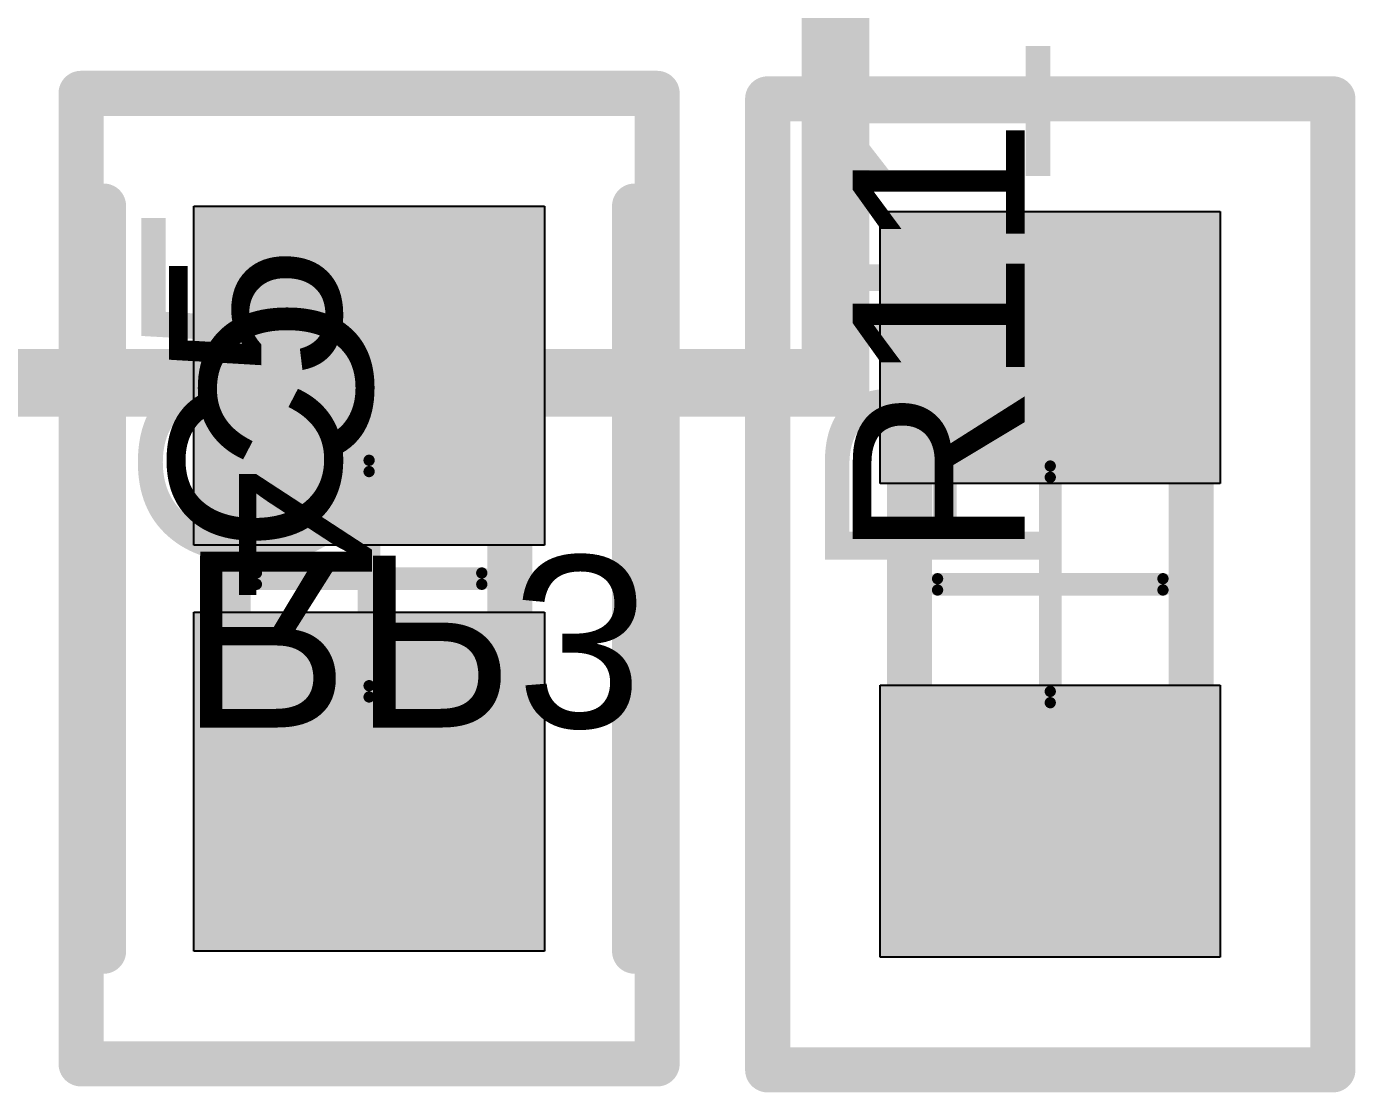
# Model space of a CAD drawing. Header units: millimetres. Extents: x 54 to 247, y 53 to 195.
# Drawn here: x 124.39 to 130.28, y 136.07 to 140.8 of the extents above; entities that cross this region are included whole.
import ezdxf

# ---------------------------------------------------------------- set-up
doc = ezdxf.new("R2010")
doc.units = ezdxf.units.MM
for name, color, linetype in [('BottomOverlay', 54, 'Continuous'), ('Mechanical10', 56, 'Continuous'), ('Mechanical12', 56, 'Continuous'), ('Mechanical14', 56, 'Continuous'), ('Mechanical15', 56, 'Continuous'), ('Mechanical4', 56, 'Continuous'), ('Mechanical6', 56, 'Continuous'), ('Mechanical8', 56, 'Continuous'), ('PadHoleLayer', 156, 'Continuous'), ('TopOverlay', 2, 'Continuous'), ('TopPaste', 8, 'Continuous'), ('TopSolder', 216, 'Continuous')]:
    doc.layers.add(name, color=color, linetype=linetype)
doc.styles.add('Arial', font='arial.ttf', dxfattribs={"height": 0.2})

# ---------------------------------------------------------------- blocks, each defined once
blk = doc.blocks.new('B______3296W_MFG_B_258')
at = {"layer": 'BottomOverlay', "const_width": 0.2}
for points in [[(-2.48, 4.89), (-2.48, -4.89)], [(-2.48, -4.89), (2.48, -4.89)]]:
    blk.add_lwpolyline(points, dxfattribs=at)
at = {"layer": 'BottomOverlay', "const_width": 0.1}
blk.add_lwpolyline([(-2.53, -4.89, 1), (-2.43, -4.89, 1)], format="xyb", close=True, dxfattribs=at)
blk.add_lwpolyline([(-2.53, -4.89, 1), (-2.43, -4.89, 1)], format="xyb", close=True, dxfattribs=at)
at = {"layer": 'Mechanical10', "const_width": 0.2}
for points in [[(-2.58, 4.99), (-2.58, -4.99)], [(-2.58, -4.99), (2.58, -4.99)]]:
    blk.add_lwpolyline(points, dxfattribs=at)
at = {"layer": 'Mechanical10', "const_width": 0.1}
blk.add_lwpolyline([(-2.63, -4.99, 1), (-2.53, -4.99, 1)], format="xyb", close=True, dxfattribs=at)
blk.add_lwpolyline([(-2.63, -4.99, 1), (-2.53, -4.99, 1)], format="xyb", close=True, dxfattribs=at)
at = {"layer": 'Mechanical12', "const_width": 0.2}
for points in [[(-2.48, 4.89), (-2.48, -4.89)], [(-2.48, -4.89), (2.48, -4.89)]]:
    blk.add_lwpolyline(points, dxfattribs=at)
at = {"layer": 'Mechanical12', "const_width": 0.1}
blk.add_lwpolyline([(-2.53, -4.89, 1), (-2.43, -4.89, 1)], format="xyb", close=True, dxfattribs=at)
blk.add_lwpolyline([(-2.53, -4.89, 1), (-2.43, -4.89, 1)], format="xyb", close=True, dxfattribs=at)
at = {"layer": 'Mechanical15', "const_width": 0.2}
for points in [[(-2.58, 4.99), (-2.58, -4.99)], [(-2.58, -4.99), (2.58, -4.99)]]:
    blk.add_lwpolyline(points, dxfattribs=at)
at = {"layer": 'Mechanical15', "const_width": 0.1}
blk.add_lwpolyline([(-2.63, -4.99, 1), (-2.53, -4.99, 1)], format="xyb", close=True, dxfattribs=at)
blk.add_lwpolyline([(-2.63, -4.99, 1), (-2.53, -4.99, 1)], format="xyb", close=True, dxfattribs=at)
blk = doc.blocks.new('V______CRCW0805__3_IPC_A_272')
at = {"layer": 'TopPaste'}
for points in [[(-1.6541, 0.7541), (-0.4476, 0.7541), (-0.4476, -0.7541), (-1.6541, -0.7541)], [(0.4476, 0.7541), (1.6541, 0.7541), (1.6541, -0.7541), (0.4476, -0.7541)]]:
    blk.add_hatch(color=8, dxfattribs=at).paths.add_polyline_path(points)
at = {"layer": 'TopSolder'}
for points in [[(-1.6541, 0.7541), (-0.4476, 0.7541), (-0.4476, -0.7541), (-1.6541, -0.7541)], [(0.4476, 0.7541), (1.6541, 0.7541), (1.6541, -0.7541), (0.4476, -0.7541)]]:
    blk.add_hatch(color=216, dxfattribs=at).paths.add_polyline_path(points)
at = {"layer": 'Mechanical10', "const_width": 0.2}
for points in [[(-2.1541, 1.2541), (-2.1541, -1.2541)], [(-2.1541, 1.2541), (2.1541, 1.2541)], [(2.1541, 1.2541), (2.1541, -1.2541)], [(-2.1541, -1.2541), (2.1541, -1.2541)]]:
    blk.add_lwpolyline(points, dxfattribs=at)
at = {"layer": 'Mechanical10', "const_width": 0.1}
for points in [[(-2.2041, 1.2541, 1), (-2.1041, 1.2541, 1)], [(-2.2041, 1.2541, 1), (-2.1041, 1.2541, 1)], [(2.1041, 1.2541, 1), (2.2041, 1.2541, 1)], [(2.1041, 1.2541, 1), (2.2041, 1.2541, 1)], [(-2.2041, -1.2541, 1), (-2.1041, -1.2541, 1)], [(-2.2041, -1.2541, 1), (-2.1041, -1.2541, 1)], [(2.1041, -1.2541, 1), (2.2041, -1.2541, 1)], [(2.1041, -1.2541, 1), (2.2041, -1.2541, 1)]]:
    blk.add_lwpolyline(points, format="xyb", close=True, dxfattribs=at)
at = {"layer": 'Mechanical12', "const_width": 0.2}
for points in [[(-1, 0.625), (-1, -0.625)], [(-1, 0.625), (1, 0.625)], [(1, 0.625), (1, -0.625)], [(-1, -0.625), (1, -0.625)]]:
    blk.add_lwpolyline(points, dxfattribs=at)
at = {"layer": 'Mechanical12', "const_width": 0.1}
for points in [[(-1.05, 0.625, 1), (-0.95, 0.625, 1)], [(-1.05, 0.625, 1), (-0.95, 0.625, 1)], [(0.95, 0.625, 1), (1.05, 0.625, 1)], [(0.95, 0.625, 1), (1.05, 0.625, 1)], [(-1.05, -0.625, 1), (-0.95, -0.625, 1)], [(-1.05, -0.625, 1), (-0.95, -0.625, 1)], [(0.95, -0.625, 1), (1.05, -0.625, 1)], [(0.95, -0.625, 1), (1.05, -0.625, 1)]]:
    blk.add_lwpolyline(points, format="xyb", close=True, dxfattribs=at)
at = {"layer": 'Mechanical15'}
for points, const_width in [([(-2.1541, 1.2541), (-2.1541, -1.2541)], 0.2), ([(-2.1541, 1.2541), (2.1541, 1.2541)], 0.2), ([(2.1541, 1.2541), (2.1541, -1.2541)], 0.2), ([(0, 0.5), (0, -0.5)], 0.1), ([(-0.5, 0), (0.5, 0)], 0.1), ([(-2.1541, -1.2541), (2.1541, -1.2541)], 0.2)]:
    blk.add_lwpolyline(points, dxfattribs=dict(at, const_width=const_width))
for points, const_width in [([(-2.2041, 1.2541, 1), (-2.1041, 1.2541, 1)], 0.1), ([(-2.2041, 1.2541, 1), (-2.1041, 1.2541, 1)], 0.1), ([(2.1041, 1.2541, 1), (2.2041, 1.2541, 1)], 0.1), ([(2.1041, 1.2541, 1), (2.2041, 1.2541, 1)], 0.1), ([(-0.025, 0.5, 1), (0.025, 0.5, 1)], 0.05), ([(-0.525, 0, 1), (-0.475, 0, 1)], 0.05), ([(0.475, 0, 1), (0.525, 0, 1)], 0.05), ([(-0.025, -0.5, 1), (0.025, -0.5, 1)], 0.05), ([(-2.2041, -1.2541, 1), (-2.1041, -1.2541, 1)], 0.1), ([(-2.2041, -1.2541, 1), (-2.1041, -1.2541, 1)], 0.1), ([(2.1041, -1.2541, 1), (2.2041, -1.2541, 1)], 0.1), ([(2.1041, -1.2541, 1), (2.2041, -1.2541, 1)], 0.1)]:
    blk.add_lwpolyline(points, format="xyb", close=True, dxfattribs=dict(at, const_width=const_width))
at = {"layer": 'TopOverlay', "const_width": 0.2}
for points in [[(-0.0726, 0.625), (0.0726, 0.625)], [(-0.0726, -0.625), (0.0726, -0.625)]]:
    blk.add_lwpolyline(points, dxfattribs=at)
at = {"layer": 'TopOverlay', "const_width": 0.1}
for points in [[(-0.1226, 0.625, 1), (-0.0226, 0.625, 1)], [(0.0226, 0.625, 1), (0.1226, 0.625, 1)], [(-0.1226, -0.625, 1), (-0.0226, -0.625, 1)], [(0.0226, -0.625, 1), (0.1226, -0.625, 1)]]:
    blk.add_lwpolyline(points, format="xyb", close=True, dxfattribs=at)
at = {"layer": 'Mechanical10'}
blk.add_text('R11', height=1, dxfattribs=at).set_placement((0, 0))
blk = doc.blocks.new('KEMET_C0805C_DN_IPC_A_295')
at = {"layer": 'TopPaste'}
for points in [[(-1.6531, 0.7781), (-0.1485, 0.7781), (-0.1485, -0.7781), (-1.6531, -0.7781)], [(0.1485, 0.7781), (1.6531, 0.7781), (1.6531, -0.7781), (0.1485, -0.7781)]]:
    blk.add_hatch(color=8, dxfattribs=at).paths.add_polyline_path(points)
at = {"layer": 'TopSolder'}
for points in [[(-1.6531, 0.7781), (-0.1485, 0.7781), (-0.1485, -0.7781), (-1.6531, -0.7781)], [(0.1485, 0.7781), (1.6531, 0.7781), (1.6531, -0.7781), (0.1485, -0.7781)]]:
    blk.add_hatch(color=216, dxfattribs=at).paths.add_polyline_path(points)
at = {"layer": 'Mechanical10', "const_width": 0.2}
for points in [[(-2.1531, 1.2781), (2.1531, 1.2781)], [(-2.1531, 1.2781), (-2.1531, -1.2781)], [(2.1531, 1.2781), (2.1531, -1.2781)], [(-2.1531, -1.2781), (2.1531, -1.2781)]]:
    blk.add_lwpolyline(points, dxfattribs=at)
at = {"layer": 'Mechanical10', "const_width": 0.1}
for points in [[(-2.2031, 1.2781, 1), (-2.1031, 1.2781, 1)], [(-2.2031, 1.2781, 1), (-2.1031, 1.2781, 1)], [(2.1031, 1.2781, 1), (2.2031, 1.2781, 1)], [(2.1031, 1.2781, 1), (2.2031, 1.2781, 1)], [(-2.2031, -1.2781, 1), (-2.1031, -1.2781, 1)], [(-2.2031, -1.2781, 1), (-2.1031, -1.2781, 1)], [(2.1031, -1.2781, 1), (2.2031, -1.2781, 1)], [(2.1031, -1.2781, 1), (2.2031, -1.2781, 1)]]:
    blk.add_lwpolyline(points, format="xyb", close=True, dxfattribs=at)
at = {"layer": 'Mechanical12', "const_width": 0.2}
for points in [[(-1, 0.625), (1, 0.625)], [(-1, 0.625), (-1, -0.625)], [(1, 0.625), (1, -0.625)], [(-1, -0.625), (1, -0.625)]]:
    blk.add_lwpolyline(points, dxfattribs=at)
at = {"layer": 'Mechanical12', "const_width": 0.1}
for points in [[(-1.05, 0.625, 1), (-0.95, 0.625, 1)], [(-1.05, 0.625, 1), (-0.95, 0.625, 1)], [(0.95, 0.625, 1), (1.05, 0.625, 1)], [(0.95, 0.625, 1), (1.05, 0.625, 1)], [(-1.05, -0.625, 1), (-0.95, -0.625, 1)], [(-1.05, -0.625, 1), (-0.95, -0.625, 1)], [(0.95, -0.625, 1), (1.05, -0.625, 1)], [(0.95, -0.625, 1), (1.05, -0.625, 1)]]:
    blk.add_lwpolyline(points, format="xyb", close=True, dxfattribs=at)
at = {"layer": 'Mechanical15'}
for points, const_width in [([(-2.1531, 1.2781), (2.1531, 1.2781)], 0.2), ([(-2.1531, 1.2781), (-2.1531, -1.2781)], 0.2), ([(2.1531, 1.2781), (2.1531, -1.2781)], 0.2), ([(0, 0.5), (0, -0.5)], 0.1), ([(-0.5, 0), (0.5, 0)], 0.1), ([(-2.1531, -1.2781), (2.1531, -1.2781)], 0.2)]:
    blk.add_lwpolyline(points, dxfattribs=dict(at, const_width=const_width))
for points, const_width in [([(-2.2031, 1.2781, 1), (-2.1031, 1.2781, 1)], 0.1), ([(-2.2031, 1.2781, 1), (-2.1031, 1.2781, 1)], 0.1), ([(2.1031, 1.2781, 1), (2.2031, 1.2781, 1)], 0.1), ([(2.1031, 1.2781, 1), (2.2031, 1.2781, 1)], 0.1), ([(-0.025, 0.5, 1), (0.025, 0.5, 1)], 0.05), ([(-0.525, 0, 1), (-0.475, 0, 1)], 0.05), ([(0.475, 0, 1), (0.525, 0, 1)], 0.05), ([(-0.025, -0.5, 1), (0.025, -0.5, 1)], 0.05), ([(-2.2031, -1.2781, 1), (-2.1031, -1.2781, 1)], 0.1), ([(-2.2031, -1.2781, 1), (-2.1031, -1.2781, 1)], 0.1), ([(2.1031, -1.2781, 1), (2.2031, -1.2781, 1)], 0.1), ([(2.1031, -1.2781, 1), (2.2031, -1.2781, 1)], 0.1)]:
    blk.add_lwpolyline(points, format="xyb", close=True, dxfattribs=dict(at, const_width=const_width))
at = {"layer": 'TopOverlay', "const_width": 0.2}
for points in [[(-1.6531, 1.1781), (1.6531, 1.1781)], [(-1.6531, -1.1781), (1.6531, -1.1781)]]:
    blk.add_lwpolyline(points, dxfattribs=at)
at = {"layer": 'TopOverlay', "const_width": 0.1}
for points in [[(-1.7031, 1.1781, 1), (-1.6031, 1.1781, 1)], [(1.6031, 1.1781, 1), (1.7031, 1.1781, 1)], [(-1.7031, -1.1781, 1), (-1.6031, -1.1781, 1)], [(1.6031, -1.1781, 1), (1.7031, -1.1781, 1)]]:
    blk.add_lwpolyline(points, format="xyb", close=True, dxfattribs=at)
at = {"layer": 'Mechanical10'}
blk.add_text('C5', height=1, dxfattribs=at).set_placement((0, 0.0111))

msp = doc.modelspace()

# ---------------------------------------------------------------- hatches: boundary and pattern name
at = {"layer": 'Mechanical14'}
h = msp.add_hatch(color=56, dxfattribs=at)
edge = h.paths.add_edge_path()
edge.add_arc((127.9276, 139.2724), 0.05, 0, 360)
h = msp.add_hatch(color=56, dxfattribs=at)
edge = h.paths.add_edge_path()
edge.add_arc((127.9276, 139.2724), 0.05, 0, 360)
at = {"layer": 'Mechanical4'}
h = msp.add_hatch(color=56, dxfattribs=at)
edge = h.paths.add_edge_path()
edge.add_arc((124.6297, 140.5069), 0.05, 0, 360)
h = msp.add_hatch(color=56, dxfattribs=at)
edge = h.paths.add_edge_path()
edge.add_arc((124.6297, 140.5069), 0.05, 0, 360)
h = msp.add_hatch(color=56, dxfattribs=at)
edge = h.paths.add_edge_path()
edge.add_arc((124.6297, 140.5069), 0.05, 0, 360)
h = msp.add_hatch(color=56, dxfattribs=at)
edge = h.paths.add_edge_path()
edge.add_arc((124.6297, 140.5069), 0.05, 0, 360)
h = msp.add_hatch(color=56, dxfattribs=at)
edge = h.paths.add_edge_path()
edge.add_arc((127.1859, 140.5069), 0.05, 0, 360)
h = msp.add_hatch(color=56, dxfattribs=at)
edge = h.paths.add_edge_path()
edge.add_arc((127.1859, 140.5069), 0.05, 0, 360)
h = msp.add_hatch(color=56, dxfattribs=at)
edge = h.paths.add_edge_path()
edge.add_arc((127.1859, 140.5069), 0.05, 0, 360)
h = msp.add_hatch(color=56, dxfattribs=at)
edge = h.paths.add_edge_path()
edge.add_arc((127.1859, 140.5069), 0.05, 0, 360)
h = msp.add_hatch(color=56, dxfattribs=at)
edge = h.paths.add_edge_path()
edge.add_arc((127.6763, 140.4825), 0.05, 0, 360)
h = msp.add_hatch(color=56, dxfattribs=at)
edge = h.paths.add_edge_path()
edge.add_arc((127.6763, 140.4825), 0.05, 0, 360)
h = msp.add_hatch(color=56, dxfattribs=at)
edge = h.paths.add_edge_path()
edge.add_arc((127.6763, 140.4825), 0.05, 0, 360)
h = msp.add_hatch(color=56, dxfattribs=at)
edge = h.paths.add_edge_path()
edge.add_arc((127.6763, 140.4825), 0.05, 0, 360)
h = msp.add_hatch(color=56, dxfattribs=at)
edge = h.paths.add_edge_path()
edge.add_arc((130.1845, 140.4825), 0.05, 0, 360)
h = msp.add_hatch(color=56, dxfattribs=at)
edge = h.paths.add_edge_path()
edge.add_arc((130.1845, 140.4825), 0.05, 0, 360)
h = msp.add_hatch(color=56, dxfattribs=at)
edge = h.paths.add_edge_path()
edge.add_arc((130.1845, 140.4825), 0.05, 0, 360)
h = msp.add_hatch(color=56, dxfattribs=at)
edge = h.paths.add_edge_path()
edge.add_arc((130.1845, 140.4825), 0.05, 0, 360)
h = msp.add_hatch(color=56, dxfattribs=at)
edge = h.paths.add_edge_path()
edge.add_arc((128.0276, 139.1724), 0.05, 0, 360)
h = msp.add_hatch(color=56, dxfattribs=at)
edge = h.paths.add_edge_path()
edge.add_arc((128.0276, 139.1724), 0.05, 0, 360)
h = msp.add_hatch(color=56, dxfattribs=at)
edge = h.paths.add_edge_path()
edge.add_arc((128.0276, 139.1724), 0.05, 0, 360)
h = msp.add_hatch(color=56, dxfattribs=at)
edge = h.paths.add_edge_path()
edge.add_arc((128.0276, 139.1724), 0.05, 0, 360)
h = msp.add_hatch(color=56, dxfattribs=at)
edge = h.paths.add_edge_path()
edge.add_arc((124.6297, 136.2007), 0.05, 0, 360)
h = msp.add_hatch(color=56, dxfattribs=at)
edge = h.paths.add_edge_path()
edge.add_arc((124.6297, 136.2007), 0.05, 0, 360)
h = msp.add_hatch(color=56, dxfattribs=at)
edge = h.paths.add_edge_path()
edge.add_arc((124.6297, 136.2007), 0.05, 0, 360)
h = msp.add_hatch(color=56, dxfattribs=at)
edge = h.paths.add_edge_path()
edge.add_arc((124.6297, 136.2007), 0.05, 0, 360)
h = msp.add_hatch(color=56, dxfattribs=at)
edge = h.paths.add_edge_path()
edge.add_arc((127.1859, 136.2007), 0.05, 0, 360)
h = msp.add_hatch(color=56, dxfattribs=at)
edge = h.paths.add_edge_path()
edge.add_arc((127.1859, 136.2007), 0.05, 0, 360)
h = msp.add_hatch(color=56, dxfattribs=at)
edge = h.paths.add_edge_path()
edge.add_arc((127.1859, 136.2007), 0.05, 0, 360)
h = msp.add_hatch(color=56, dxfattribs=at)
edge = h.paths.add_edge_path()
edge.add_arc((127.1859, 136.2007), 0.05, 0, 360)
h = msp.add_hatch(color=56, dxfattribs=at)
edge = h.paths.add_edge_path()
edge.add_arc((127.6763, 136.1743), 0.05, 0, 360)
h = msp.add_hatch(color=56, dxfattribs=at)
edge = h.paths.add_edge_path()
edge.add_arc((127.6763, 136.1743), 0.05, 0, 360)
h = msp.add_hatch(color=56, dxfattribs=at)
edge = h.paths.add_edge_path()
edge.add_arc((127.6763, 136.1743), 0.05, 0, 360)
h = msp.add_hatch(color=56, dxfattribs=at)
edge = h.paths.add_edge_path()
edge.add_arc((127.6763, 136.1743), 0.05, 0, 360)
h = msp.add_hatch(color=56, dxfattribs=at)
edge = h.paths.add_edge_path()
edge.add_arc((130.1845, 136.1743), 0.05, 0, 360)
h = msp.add_hatch(color=56, dxfattribs=at)
edge = h.paths.add_edge_path()
edge.add_arc((130.1845, 136.1743), 0.05, 0, 360)
h = msp.add_hatch(color=56, dxfattribs=at)
edge = h.paths.add_edge_path()
edge.add_arc((130.1845, 136.1743), 0.05, 0, 360)
h = msp.add_hatch(color=56, dxfattribs=at)
edge = h.paths.add_edge_path()
edge.add_arc((130.1845, 136.1743), 0.05, 0, 360)
at = {"layer": 'Mechanical6'}
h = msp.add_hatch(color=56, dxfattribs=at)
edge = h.paths.add_edge_path()
edge.add_arc((124.7297, 140.0069), 0.05, 0, 360)
h = msp.add_hatch(color=56, dxfattribs=at)
edge = h.paths.add_edge_path()
edge.add_arc((127.0859, 140.0069), 0.05, 0, 360)
h = msp.add_hatch(color=56, dxfattribs=at)
edge = h.paths.add_edge_path()
edge.add_arc((128.3054, 138.401), 0.05, 0, 360)
h = msp.add_hatch(color=56, dxfattribs=at)
edge = h.paths.add_edge_path()
edge.add_arc((129.5554, 138.401), 0.05, 0, 360)
h = msp.add_hatch(color=56, dxfattribs=at)
edge = h.paths.add_edge_path()
edge.add_arc((128.3054, 138.2558), 0.05, 0, 360)
h = msp.add_hatch(color=56, dxfattribs=at)
edge = h.paths.add_edge_path()
edge.add_arc((129.5554, 138.2558), 0.05, 0, 360)
h = msp.add_hatch(color=56, dxfattribs=at)
edge = h.paths.add_edge_path()
edge.add_arc((124.7297, 136.7007), 0.05, 0, 360)
h = msp.add_hatch(color=56, dxfattribs=at)
edge = h.paths.add_edge_path()
edge.add_arc((127.0859, 136.7007), 0.05, 0, 360)
at = {"layer": 'Mechanical8'}
h = msp.add_hatch(color=56, dxfattribs=at)
edge = h.paths.add_edge_path()
edge.add_arc((125.2828, 139.3538), 0.05, 0, 360)
h = msp.add_hatch(color=56, dxfattribs=at)
edge = h.paths.add_edge_path()
edge.add_arc((125.2828, 139.3538), 0.05, 0, 360)
h = msp.add_hatch(color=56, dxfattribs=at)
edge = h.paths.add_edge_path()
edge.add_arc((126.5328, 139.3538), 0.05, 0, 360)
h = msp.add_hatch(color=56, dxfattribs=at)
edge = h.paths.add_edge_path()
edge.add_arc((126.5328, 139.3538), 0.05, 0, 360)
h = msp.add_hatch(color=56, dxfattribs=at)
edge = h.paths.add_edge_path()
edge.add_arc((128.3054, 139.3284), 0.05, 0, 360)
h = msp.add_hatch(color=56, dxfattribs=at)
edge = h.paths.add_edge_path()
edge.add_arc((128.3054, 139.3284), 0.05, 0, 360)
h = msp.add_hatch(color=56, dxfattribs=at)
edge = h.paths.add_edge_path()
edge.add_arc((129.5554, 139.3284), 0.05, 0, 360)
h = msp.add_hatch(color=56, dxfattribs=at)
edge = h.paths.add_edge_path()
edge.add_arc((129.5554, 139.3284), 0.05, 0, 360)
h = msp.add_hatch(color=56, dxfattribs=at)
edge = h.paths.add_edge_path()
edge.add_arc((127.9276, 139.2724), 0.05, 0, 360)
h = msp.add_hatch(color=56, dxfattribs=at)
edge = h.paths.add_edge_path()
edge.add_arc((127.9276, 139.2724), 0.05, 0, 360)
h = msp.add_hatch(color=56, dxfattribs=at)
edge = h.paths.add_edge_path()
edge.add_arc((125.2828, 137.3538), 0.05, 0, 360)
h = msp.add_hatch(color=56, dxfattribs=at)
edge = h.paths.add_edge_path()
edge.add_arc((125.2828, 137.3538), 0.05, 0, 360)
h = msp.add_hatch(color=56, dxfattribs=at)
edge = h.paths.add_edge_path()
edge.add_arc((126.5328, 137.3538), 0.05, 0, 360)
h = msp.add_hatch(color=56, dxfattribs=at)
edge = h.paths.add_edge_path()
edge.add_arc((126.5328, 137.3538), 0.05, 0, 360)
h = msp.add_hatch(color=56, dxfattribs=at)
edge = h.paths.add_edge_path()
edge.add_arc((128.3054, 137.3284), 0.05, 0, 360)
h = msp.add_hatch(color=56, dxfattribs=at)
edge = h.paths.add_edge_path()
edge.add_arc((128.3054, 137.3284), 0.05, 0, 360)
h = msp.add_hatch(color=56, dxfattribs=at)
edge = h.paths.add_edge_path()
edge.add_arc((129.5554, 137.3284), 0.05, 0, 360)
h = msp.add_hatch(color=56, dxfattribs=at)
edge = h.paths.add_edge_path()
edge.add_arc((129.5554, 137.3284), 0.05, 0, 360)
at = {"layer": 'PadHoleLayer'}
h = msp.add_hatch(color=156, dxfattribs=at)
edge = h.paths.add_edge_path()
edge.add_arc((124.6297, 140.5069), 0.05, 0, 360)
h = msp.add_hatch(color=156, dxfattribs=at)
edge = h.paths.add_edge_path()
edge.add_arc((124.6297, 140.5069), 0.05, 0, 360)
h = msp.add_hatch(color=156, dxfattribs=at)
edge = h.paths.add_edge_path()
edge.add_arc((124.6297, 140.5069), 0.05, 0, 360)
h = msp.add_hatch(color=156, dxfattribs=at)
edge = h.paths.add_edge_path()
edge.add_arc((124.6297, 140.5069), 0.05, 0, 360)
h = msp.add_hatch(color=156, dxfattribs=at)
edge = h.paths.add_edge_path()
edge.add_arc((127.1859, 140.5069), 0.05, 0, 360)
h = msp.add_hatch(color=156, dxfattribs=at)
edge = h.paths.add_edge_path()
edge.add_arc((127.1859, 140.5069), 0.05, 0, 360)
h = msp.add_hatch(color=156, dxfattribs=at)
edge = h.paths.add_edge_path()
edge.add_arc((127.1859, 140.5069), 0.05, 0, 360)
h = msp.add_hatch(color=156, dxfattribs=at)
edge = h.paths.add_edge_path()
edge.add_arc((127.1859, 140.5069), 0.05, 0, 360)
h = msp.add_hatch(color=156, dxfattribs=at)
edge = h.paths.add_edge_path()
edge.add_arc((127.6763, 140.4825), 0.05, 0, 360)
h = msp.add_hatch(color=156, dxfattribs=at)
edge = h.paths.add_edge_path()
edge.add_arc((127.6763, 140.4825), 0.05, 0, 360)
h = msp.add_hatch(color=156, dxfattribs=at)
edge = h.paths.add_edge_path()
edge.add_arc((127.6763, 140.4825), 0.05, 0, 360)
h = msp.add_hatch(color=156, dxfattribs=at)
edge = h.paths.add_edge_path()
edge.add_arc((127.6763, 140.4825), 0.05, 0, 360)
h = msp.add_hatch(color=156, dxfattribs=at)
edge = h.paths.add_edge_path()
edge.add_arc((130.1845, 140.4825), 0.05, 0, 360)
h = msp.add_hatch(color=156, dxfattribs=at)
edge = h.paths.add_edge_path()
edge.add_arc((130.1845, 140.4825), 0.05, 0, 360)
h = msp.add_hatch(color=156, dxfattribs=at)
edge = h.paths.add_edge_path()
edge.add_arc((130.1845, 140.4825), 0.05, 0, 360)
h = msp.add_hatch(color=156, dxfattribs=at)
edge = h.paths.add_edge_path()
edge.add_arc((130.1845, 140.4825), 0.05, 0, 360)
h = msp.add_hatch(color=156, dxfattribs=at)
edge = h.paths.add_edge_path()
edge.add_arc((124.7297, 140.0069), 0.05, 0, 360)
h = msp.add_hatch(color=156, dxfattribs=at)
edge = h.paths.add_edge_path()
edge.add_arc((127.0859, 140.0069), 0.05, 0, 360)
h = msp.add_hatch(color=156, dxfattribs=at)
edge = h.paths.add_edge_path()
edge.add_arc((125.2828, 139.3538), 0.05, 0, 360)
h = msp.add_hatch(color=156, dxfattribs=at)
edge = h.paths.add_edge_path()
edge.add_arc((125.2828, 139.3538), 0.05, 0, 360)
h = msp.add_hatch(color=156, dxfattribs=at)
edge = h.paths.add_edge_path()
edge.add_arc((126.5328, 139.3538), 0.05, 0, 360)
h = msp.add_hatch(color=156, dxfattribs=at)
edge = h.paths.add_edge_path()
edge.add_arc((126.5328, 139.3538), 0.05, 0, 360)
h = msp.add_hatch(color=156, dxfattribs=at)
edge = h.paths.add_edge_path()
edge.add_arc((128.3054, 139.3284), 0.05, 0, 360)
h = msp.add_hatch(color=156, dxfattribs=at)
edge = h.paths.add_edge_path()
edge.add_arc((128.3054, 139.3284), 0.05, 0, 360)
h = msp.add_hatch(color=156, dxfattribs=at)
edge = h.paths.add_edge_path()
edge.add_arc((129.5554, 139.3284), 0.05, 0, 360)
h = msp.add_hatch(color=156, dxfattribs=at)
edge = h.paths.add_edge_path()
edge.add_arc((129.5554, 139.3284), 0.05, 0, 360)
h = msp.add_hatch(color=156, dxfattribs=at)
edge = h.paths.add_edge_path()
edge.add_arc((127.9276, 139.2724), 0.05, 0, 360)
h = msp.add_hatch(color=156, dxfattribs=at)
edge = h.paths.add_edge_path()
edge.add_arc((127.9276, 139.2724), 0.05, 0, 360)
h = msp.add_hatch(color=156, dxfattribs=at)
edge = h.paths.add_edge_path()
edge.add_arc((127.9276, 139.2724), 0.05, 0, 360)
h = msp.add_hatch(color=156, dxfattribs=at)
edge = h.paths.add_edge_path()
edge.add_arc((127.9276, 139.2724), 0.05, 0, 360)
h = msp.add_hatch(color=156, dxfattribs=at)
edge = h.paths.add_edge_path()
edge.add_arc((128.0276, 139.1724), 0.05, 0, 360)
h = msp.add_hatch(color=156, dxfattribs=at)
edge = h.paths.add_edge_path()
edge.add_arc((128.0276, 139.1724), 0.05, 0, 360)
h = msp.add_hatch(color=156, dxfattribs=at)
edge = h.paths.add_edge_path()
edge.add_arc((128.0276, 139.1724), 0.05, 0, 360)
h = msp.add_hatch(color=156, dxfattribs=at)
edge = h.paths.add_edge_path()
edge.add_arc((128.0276, 139.1724), 0.05, 0, 360)
h = msp.add_hatch(color=156, dxfattribs=at)
edge = h.paths.add_edge_path()
edge.add_arc((128.3054, 138.401), 0.05, 0, 360)
h = msp.add_hatch(color=156, dxfattribs=at)
edge = h.paths.add_edge_path()
edge.add_arc((129.5554, 138.401), 0.05, 0, 360)
h = msp.add_hatch(color=156, dxfattribs=at)
edge = h.paths.add_edge_path()
edge.add_arc((128.3054, 138.2558), 0.05, 0, 360)
h = msp.add_hatch(color=156, dxfattribs=at)
edge = h.paths.add_edge_path()
edge.add_arc((129.5554, 138.2558), 0.05, 0, 360)
h = msp.add_hatch(color=156, dxfattribs=at)
edge = h.paths.add_edge_path()
edge.add_arc((125.2828, 137.3538), 0.05, 0, 360)
h = msp.add_hatch(color=156, dxfattribs=at)
edge = h.paths.add_edge_path()
edge.add_arc((125.2828, 137.3538), 0.05, 0, 360)
h = msp.add_hatch(color=156, dxfattribs=at)
edge = h.paths.add_edge_path()
edge.add_arc((126.5328, 137.3538), 0.05, 0, 360)
h = msp.add_hatch(color=156, dxfattribs=at)
edge = h.paths.add_edge_path()
edge.add_arc((126.5328, 137.3538), 0.05, 0, 360)
h = msp.add_hatch(color=156, dxfattribs=at)
edge = h.paths.add_edge_path()
edge.add_arc((128.3054, 137.3284), 0.05, 0, 360)
h = msp.add_hatch(color=156, dxfattribs=at)
edge = h.paths.add_edge_path()
edge.add_arc((128.3054, 137.3284), 0.05, 0, 360)
h = msp.add_hatch(color=156, dxfattribs=at)
edge = h.paths.add_edge_path()
edge.add_arc((129.5554, 137.3284), 0.05, 0, 360)
h = msp.add_hatch(color=156, dxfattribs=at)
edge = h.paths.add_edge_path()
edge.add_arc((129.5554, 137.3284), 0.05, 0, 360)
h = msp.add_hatch(color=156, dxfattribs=at)
edge = h.paths.add_edge_path()
edge.add_arc((124.7297, 136.7007), 0.05, 0, 360)
h = msp.add_hatch(color=156, dxfattribs=at)
edge = h.paths.add_edge_path()
edge.add_arc((127.0859, 136.7007), 0.05, 0, 360)
h = msp.add_hatch(color=156, dxfattribs=at)
edge = h.paths.add_edge_path()
edge.add_arc((124.6297, 136.2007), 0.05, 0, 360)
h = msp.add_hatch(color=156, dxfattribs=at)
edge = h.paths.add_edge_path()
edge.add_arc((124.6297, 136.2007), 0.05, 0, 360)
h = msp.add_hatch(color=156, dxfattribs=at)
edge = h.paths.add_edge_path()
edge.add_arc((124.6297, 136.2007), 0.05, 0, 360)
h = msp.add_hatch(color=156, dxfattribs=at)
edge = h.paths.add_edge_path()
edge.add_arc((124.6297, 136.2007), 0.05, 0, 360)
h = msp.add_hatch(color=156, dxfattribs=at)
edge = h.paths.add_edge_path()
edge.add_arc((127.1859, 136.2007), 0.05, 0, 360)
h = msp.add_hatch(color=156, dxfattribs=at)
edge = h.paths.add_edge_path()
edge.add_arc((127.1859, 136.2007), 0.05, 0, 360)
h = msp.add_hatch(color=156, dxfattribs=at)
edge = h.paths.add_edge_path()
edge.add_arc((127.1859, 136.2007), 0.05, 0, 360)
h = msp.add_hatch(color=156, dxfattribs=at)
edge = h.paths.add_edge_path()
edge.add_arc((127.1859, 136.2007), 0.05, 0, 360)
h = msp.add_hatch(color=156, dxfattribs=at)
edge = h.paths.add_edge_path()
edge.add_arc((127.6763, 136.1743), 0.05, 0, 360)
h = msp.add_hatch(color=156, dxfattribs=at)
edge = h.paths.add_edge_path()
edge.add_arc((127.6763, 136.1743), 0.05, 0, 360)
h = msp.add_hatch(color=156, dxfattribs=at)
edge = h.paths.add_edge_path()
edge.add_arc((127.6763, 136.1743), 0.05, 0, 360)
h = msp.add_hatch(color=156, dxfattribs=at)
edge = h.paths.add_edge_path()
edge.add_arc((127.6763, 136.1743), 0.05, 0, 360)
h = msp.add_hatch(color=156, dxfattribs=at)
edge = h.paths.add_edge_path()
edge.add_arc((130.1845, 136.1743), 0.05, 0, 360)
h = msp.add_hatch(color=156, dxfattribs=at)
edge = h.paths.add_edge_path()
edge.add_arc((130.1845, 136.1743), 0.05, 0, 360)
h = msp.add_hatch(color=156, dxfattribs=at)
edge = h.paths.add_edge_path()
edge.add_arc((130.1845, 136.1743), 0.05, 0, 360)
h = msp.add_hatch(color=156, dxfattribs=at)
edge = h.paths.add_edge_path()
edge.add_arc((130.1845, 136.1743), 0.05, 0, 360)

# ---------------------------------------------------------------- linework, layer by layer
at = {"layer": 'Mechanical10'}
for p, q in [((125.1297, 140.0069), (126.6859, 140.0069)), ((125.1297, 138.5023), (125.1297, 140.0069)), ((126.6859, 140.0069), (126.6859, 138.5023)), ((128.1763, 139.9825), (129.6845, 139.9825)), ((128.1763, 138.776), (128.1763, 139.9825)), ((129.6845, 139.9825), (129.6845, 138.776)), ((129.6845, 138.776), (128.1763, 138.776)), ((126.6859, 138.5023), (125.1297, 138.5023)), ((125.1297, 138.2053), (126.6859, 138.2053)), ((125.1297, 136.7007), (125.1297, 138.2053)), ((126.6859, 138.2053), (126.6859, 136.7007)), ((128.1763, 137.8808), (129.6845, 137.8808)), ((128.1763, 136.6743), (128.1763, 137.8808)), ((129.6845, 137.8808), (129.6845, 136.6743)), ((126.6859, 136.7007), (125.1297, 136.7007)), ((129.6845, 136.6743), (128.1763, 136.6743))]:
    msp.add_line(p, q, dxfattribs=at)
at = {"layer": 'Mechanical14', "const_width": 0.2}
for points in [[(127.9276, 139.2724), (127.9276, 144.2324)], [(118.1476, 139.2724), (127.9276, 139.2724)]]:
    msp.add_lwpolyline(points, dxfattribs=at)
at = {"layer": 'Mechanical14', "const_width": 0.1}
msp.add_lwpolyline([(127.8776, 139.2724, 1), (127.9776, 139.2724, 1)], format="xyb", close=True, dxfattribs=at)
msp.add_lwpolyline([(127.8776, 139.2724, 1), (127.9776, 139.2724, 1)], format="xyb", close=True, dxfattribs=at)
at = {"layer": 'Mechanical4'}
for points, const_width in [([(128.0276, 139.1724), (128.0276, 144.3324)], 0.2), ([(128.0276, 139.1724), (128.0276, 144.3324)], 0.2), ([(124.6297, 136.2007), (124.6297, 140.5069)], 0.2), ([(124.6297, 140.5069), (127.1859, 140.5069)], 0.2), ([(124.6297, 136.2007), (124.6297, 140.5069)], 0.2), ([(124.6297, 140.5069), (127.1859, 140.5069)], 0.2), ([(127.1859, 136.2007), (127.1859, 140.5069)], 0.2), ([(127.1859, 136.2007), (127.1859, 140.5069)], 0.2), ([(127.6763, 140.4825), (130.1845, 140.4825)], 0.2), ([(127.6763, 136.1743), (127.6763, 140.4825)], 0.2), ([(127.6763, 140.4825), (130.1845, 140.4825)], 0.2), ([(127.6763, 136.1743), (127.6763, 140.4825)], 0.2), ([(130.1845, 136.1743), (130.1845, 140.4825)], 0.2), ([(130.1845, 136.1743), (130.1845, 140.4825)], 0.2), ([(118.0476, 139.1724), (128.0276, 139.1724)], 0.2), ([(118.0476, 139.1724), (128.0276, 139.1724)], 0.2), ([(125.9078, 137.8538), (125.9078, 138.8538)], 0.1), ([(128.9304, 137.8284), (128.9304, 138.8284)], 0.1), ([(125.4078, 138.3538), (126.4078, 138.3538)], 0.1), ([(128.4304, 138.3284), (129.4304, 138.3284)], 0.1), ([(124.6297, 136.2007), (127.1859, 136.2007)], 0.2), ([(124.6297, 136.2007), (127.1859, 136.2007)], 0.2), ([(127.6763, 136.1743), (130.1845, 136.1743)], 0.2), ([(127.6763, 136.1743), (130.1845, 136.1743)], 0.2)]:
    msp.add_lwpolyline(points, dxfattribs=dict(at, const_width=const_width))
for points, const_width in [([(124.5797, 140.5069, 1), (124.6797, 140.5069, 1)], 0.1), ([(124.5797, 140.5069, 1), (124.6797, 140.5069, 1)], 0.1), ([(124.5797, 140.5069, 1), (124.6797, 140.5069, 1)], 0.1), ([(124.5797, 140.5069, 1), (124.6797, 140.5069, 1)], 0.1), ([(127.1359, 140.5069, 1), (127.2359, 140.5069, 1)], 0.1), ([(127.1359, 140.5069, 1), (127.2359, 140.5069, 1)], 0.1), ([(127.1359, 140.5069, 1), (127.2359, 140.5069, 1)], 0.1), ([(127.1359, 140.5069, 1), (127.2359, 140.5069, 1)], 0.1), ([(127.6263, 140.4825, 1), (127.7263, 140.4825, 1)], 0.1), ([(127.6263, 140.4825, 1), (127.7263, 140.4825, 1)], 0.1), ([(127.6263, 140.4825, 1), (127.7263, 140.4825, 1)], 0.1), ([(127.6263, 140.4825, 1), (127.7263, 140.4825, 1)], 0.1), ([(130.1345, 140.4825, 1), (130.2345, 140.4825, 1)], 0.1), ([(130.1345, 140.4825, 1), (130.2345, 140.4825, 1)], 0.1), ([(130.1345, 140.4825, 1), (130.2345, 140.4825, 1)], 0.1), ([(130.1345, 140.4825, 1), (130.2345, 140.4825, 1)], 0.1), ([(127.9776, 139.1724, 1), (128.0776, 139.1724, 1)], 0.1), ([(127.9776, 139.1724, 1), (128.0776, 139.1724, 1)], 0.1), ([(127.9776, 139.1724, 1), (128.0776, 139.1724, 1)], 0.1), ([(127.9776, 139.1724, 1), (128.0776, 139.1724, 1)], 0.1), ([(125.8828, 138.8538, 1), (125.9328, 138.8538, 1)], 0.05), ([(125.8953, 138.8788, 1), (125.9203, 138.8788, 1)], 0.025), ([(125.8953, 138.8788, 1), (125.9203, 138.8788, 1)], 0.025), ([(128.9054, 138.8284, 1), (128.9554, 138.8284, 1)], 0.05), ([(128.9179, 138.8534, 1), (128.9429, 138.8534, 1)], 0.025), ([(128.9179, 138.8534, 1), (128.9429, 138.8534, 1)], 0.025), ([(125.8953, 138.8288, 1), (125.9203, 138.8288, 1)], 0.025), ([(125.8953, 138.8288, 1), (125.9203, 138.8288, 1)], 0.025), ([(128.9179, 138.8034, 1), (128.9429, 138.8034, 1)], 0.025), ([(128.9179, 138.8034, 1), (128.9429, 138.8034, 1)], 0.025), ([(125.3828, 138.3538, 1), (125.4328, 138.3538, 1)], 0.05), ([(125.3953, 138.3788, 1), (125.4203, 138.3788, 1)], 0.025), ([(125.3953, 138.3788, 1), (125.4203, 138.3788, 1)], 0.025), ([(126.3828, 138.3538, 1), (126.4328, 138.3538, 1)], 0.05), ([(126.3953, 138.3788, 1), (126.4203, 138.3788, 1)], 0.025), ([(126.3953, 138.3788, 1), (126.4203, 138.3788, 1)], 0.025), ([(125.3953, 138.3288, 1), (125.4203, 138.3288, 1)], 0.025), ([(125.3953, 138.3288, 1), (125.4203, 138.3288, 1)], 0.025), ([(126.3953, 138.3288, 1), (126.4203, 138.3288, 1)], 0.025), ([(126.3953, 138.3288, 1), (126.4203, 138.3288, 1)], 0.025), ([(128.4054, 138.3284, 1), (128.4554, 138.3284, 1)], 0.05), ([(128.4179, 138.3534, 1), (128.4429, 138.3534, 1)], 0.025), ([(128.4179, 138.3534, 1), (128.4429, 138.3534, 1)], 0.025), ([(129.4054, 138.3284, 1), (129.4554, 138.3284, 1)], 0.05), ([(129.4179, 138.3534, 1), (129.4429, 138.3534, 1)], 0.025), ([(129.4179, 138.3534, 1), (129.4429, 138.3534, 1)], 0.025), ([(128.4179, 138.3034, 1), (128.4429, 138.3034, 1)], 0.025), ([(128.4179, 138.3034, 1), (128.4429, 138.3034, 1)], 0.025), ([(129.4179, 138.3034, 1), (129.4429, 138.3034, 1)], 0.025), ([(129.4179, 138.3034, 1), (129.4429, 138.3034, 1)], 0.025), ([(125.8828, 137.8538, 1), (125.9328, 137.8538, 1)], 0.05), ([(125.8953, 137.8788, 1), (125.9203, 137.8788, 1)], 0.025), ([(125.8953, 137.8788, 1), (125.9203, 137.8788, 1)], 0.025), ([(128.9054, 137.8284, 1), (128.9554, 137.8284, 1)], 0.05), ([(128.9179, 137.8534, 1), (128.9429, 137.8534, 1)], 0.025), ([(128.9179, 137.8534, 1), (128.9429, 137.8534, 1)], 0.025), ([(125.8953, 137.8288, 1), (125.9203, 137.8288, 1)], 0.025), ([(125.8953, 137.8288, 1), (125.9203, 137.8288, 1)], 0.025), ([(128.9179, 137.8034, 1), (128.9429, 137.8034, 1)], 0.025), ([(128.9179, 137.8034, 1), (128.9429, 137.8034, 1)], 0.025), ([(124.5797, 136.2007, 1), (124.6797, 136.2007, 1)], 0.1), ([(124.5797, 136.2007, 1), (124.6797, 136.2007, 1)], 0.1), ([(124.5797, 136.2007, 1), (124.6797, 136.2007, 1)], 0.1), ([(124.5797, 136.2007, 1), (124.6797, 136.2007, 1)], 0.1), ([(127.1359, 136.2007, 1), (127.2359, 136.2007, 1)], 0.1), ([(127.1359, 136.2007, 1), (127.2359, 136.2007, 1)], 0.1), ([(127.1359, 136.2007, 1), (127.2359, 136.2007, 1)], 0.1), ([(127.1359, 136.2007, 1), (127.2359, 136.2007, 1)], 0.1), ([(127.6263, 136.1743, 1), (127.7263, 136.1743, 1)], 0.1), ([(127.6263, 136.1743, 1), (127.7263, 136.1743, 1)], 0.1), ([(127.6263, 136.1743, 1), (127.7263, 136.1743, 1)], 0.1), ([(127.6263, 136.1743, 1), (127.7263, 136.1743, 1)], 0.1), ([(130.1345, 136.1743, 1), (130.2345, 136.1743, 1)], 0.1), ([(130.1345, 136.1743, 1), (130.2345, 136.1743, 1)], 0.1), ([(130.1345, 136.1743, 1), (130.2345, 136.1743, 1)], 0.1), ([(130.1345, 136.1743, 1), (130.2345, 136.1743, 1)], 0.1)]:
    msp.add_lwpolyline(points, format="xyb", close=True, dxfattribs=dict(at, const_width=const_width))
at = {"layer": 'Mechanical4', "const_width": 0.05}
for points in [[(125.9078, 138.8288, -1), (125.9078, 138.8788)], [(125.9078, 138.8788, -1), (125.9078, 138.8288)], [(128.9304, 138.8034, -1), (128.9304, 138.8534)], [(128.9304, 138.8534, -1), (128.9304, 138.8034)], [(125.4078, 138.3288, -1), (125.4078, 138.3788)], [(125.4078, 138.3788, -1), (125.4078, 138.3288)], [(126.4078, 138.3288, -1), (126.4078, 138.3788)], [(126.4078, 138.3788, -1), (126.4078, 138.3288)], [(128.4304, 138.3034, -1), (128.4304, 138.3534)], [(128.4304, 138.3534, -1), (128.4304, 138.3034)], [(129.4304, 138.3034, -1), (129.4304, 138.3534)], [(129.4304, 138.3534, -1), (129.4304, 138.3034)], [(125.9078, 137.8288, -1), (125.9078, 137.8788)], [(125.9078, 137.8788, -1), (125.9078, 137.8288)], [(128.9304, 137.8034, -1), (128.9304, 137.8534)], [(128.9304, 137.8534, -1), (128.9304, 137.8034)]]:
    msp.add_lwpolyline(points, format="xyb", dxfattribs=at)
at = {"layer": 'Mechanical6', "const_width": 0.2}
for points in [[(124.7297, 136.7007), (124.7297, 140.0069)], [(127.0859, 136.7007), (127.0859, 140.0069)], [(128.3054, 138.2558), (128.3054, 138.401)], [(129.5554, 138.2558), (129.5554, 138.401)]]:
    msp.add_lwpolyline(points, dxfattribs=at)
at = {"layer": 'Mechanical6', "const_width": 0.1}
for points in [[(124.6797, 140.0069, 1), (124.7797, 140.0069, 1)], [(127.0359, 140.0069, 1), (127.1359, 140.0069, 1)], [(128.2554, 138.401, 1), (128.3554, 138.401, 1)], [(129.5054, 138.401, 1), (129.6054, 138.401, 1)], [(128.2554, 138.2558, 1), (128.3554, 138.2558, 1)], [(129.5054, 138.2558, 1), (129.6054, 138.2558, 1)], [(124.6797, 136.7007, 1), (124.7797, 136.7007, 1)], [(127.0359, 136.7007, 1), (127.1359, 136.7007, 1)]]:
    msp.add_lwpolyline(points, format="xyb", close=True, dxfattribs=at)
at = {"layer": 'Mechanical8'}
for p, q in [((125.1297, 140.0069), (126.6859, 140.0069)), ((125.1297, 138.5023), (125.1297, 140.0069)), ((126.6859, 140.0069), (126.6859, 138.5023)), ((128.1763, 139.9825), (129.6845, 139.9825)), ((128.1763, 138.776), (128.1763, 139.9825)), ((129.6845, 139.9825), (129.6845, 138.776)), ((129.6845, 138.776), (128.1763, 138.776)), ((126.6859, 138.5023), (125.1297, 138.5023)), ((125.1297, 138.2053), (126.6859, 138.2053)), ((125.1297, 136.7007), (125.1297, 138.2053)), ((126.6859, 138.2053), (126.6859, 136.7007)), ((128.1763, 137.8808), (129.6845, 137.8808)), ((128.1763, 136.6743), (128.1763, 137.8808)), ((129.6845, 137.8808), (129.6845, 136.6743)), ((126.6859, 136.7007), (125.1297, 136.7007)), ((129.6845, 136.6743), (128.1763, 136.6743))]:
    msp.add_line(p, q, dxfattribs=at)
at = {"layer": 'Mechanical8', "const_width": 0.2}
for points in [[(127.9276, 139.2724), (127.9276, 144.2324)], [(125.2828, 137.3538), (125.2828, 139.3538)], [(125.2828, 139.3538), (126.5328, 139.3538)], [(126.5328, 137.3538), (126.5328, 139.3538)], [(128.3054, 139.3284), (129.5554, 139.3284)], [(128.3054, 137.3284), (128.3054, 139.3284)], [(129.5554, 137.3284), (129.5554, 139.3284)], [(118.1476, 139.2724), (127.9276, 139.2724)], [(125.2828, 137.3538), (126.5328, 137.3538)], [(128.3054, 137.3284), (129.5554, 137.3284)]]:
    msp.add_lwpolyline(points, dxfattribs=at)
at = {"layer": 'Mechanical8', "const_width": 0.1}
for points in [[(125.2328, 139.3538, 1), (125.3328, 139.3538, 1)], [(125.2328, 139.3538, 1), (125.3328, 139.3538, 1)], [(126.4828, 139.3538, 1), (126.5828, 139.3538, 1)], [(126.4828, 139.3538, 1), (126.5828, 139.3538, 1)], [(128.2554, 139.3284, 1), (128.3554, 139.3284, 1)], [(128.2554, 139.3284, 1), (128.3554, 139.3284, 1)], [(129.5054, 139.3284, 1), (129.6054, 139.3284, 1)], [(129.5054, 139.3284, 1), (129.6054, 139.3284, 1)], [(127.8776, 139.2724, 1), (127.9776, 139.2724, 1)], [(127.8776, 139.2724, 1), (127.9776, 139.2724, 1)], [(125.2328, 137.3538, 1), (125.3328, 137.3538, 1)], [(125.2328, 137.3538, 1), (125.3328, 137.3538, 1)], [(126.4828, 137.3538, 1), (126.5828, 137.3538, 1)], [(126.4828, 137.3538, 1), (126.5828, 137.3538, 1)], [(128.2554, 137.3284, 1), (128.3554, 137.3284, 1)], [(128.2554, 137.3284, 1), (128.3554, 137.3284, 1)], [(129.5054, 137.3284, 1), (129.6054, 137.3284, 1)], [(129.5054, 137.3284, 1), (129.6054, 137.3284, 1)]]:
    msp.add_lwpolyline(points, format="xyb", close=True, dxfattribs=at)

# ---------------------------------------------------------------- block references
at = {"rotation": 90}
for name, p in [('B______3296W_MFG_B_258', (123.0376, 141.7524)), ('V______CRCW0805__3_IPC_A_272', (128.9304, 138.3284)), ('KEMET_C0805C_DN_IPC_A_295', (125.9078, 138.3538))]:
    msp.add_blockref(name, p, dxfattribs=at)

# ---------------------------------------------------------------- texts
at = {"layer": 'BottomOverlay', "style": 'Arial', "text_generation_flag": 2}
msp.add_text('RP3', height=0.762, rotation=180, dxfattribs=at).set_placement((125.0699, 138.4553))
at = {"layer": 'Mechanical4', "style": 'Arial'}
for s, p in [('R11', (128.8161, 138.4427)), ('C5', (125.7824, 138.4681))]:
    msp.add_text(s, height=0.762, rotation=90, dxfattribs=at).set_placement(p)
at = {"layer": 'Mechanical6', "style": 'Arial'}
msp.add_text('C4', height=0.762, rotation=270, dxfattribs=at).set_placement((125.1586, 139.6109))

doc.saveas('drawing.dxf')
